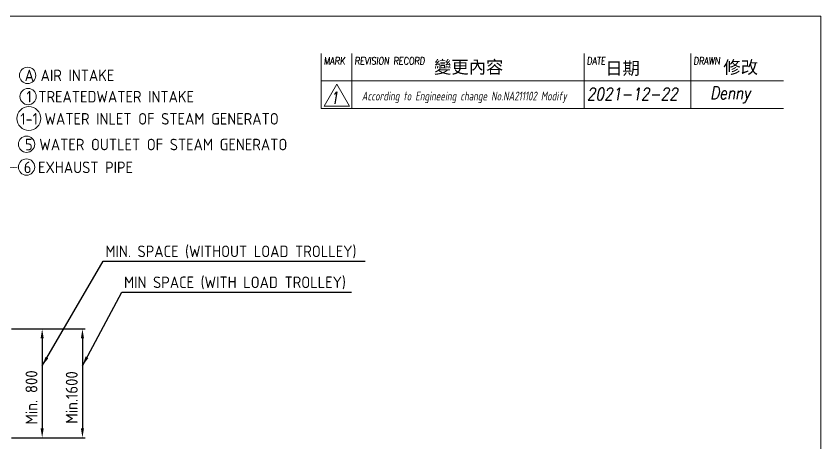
# Model space of a CAD drawing. Header units: millimetres. Extents: x -215875 to 27954, y -2277 to 15904.
# Drawn here: x 22036 to 27954, y 6177 to 9313 of the extents above; entities that cross this region are included whole.
import ezdxf

# ---------------------------------------------------------------- set-up
doc = ezdxf.new("R2010")
doc.units = ezdxf.units.MM
doc.header["$MEASUREMENT"] = 0
for name, color, linetype, lineweight in [('D', 3, 'Continuous', 13), ('F', 7, 'Continuous', 15), ('T', 4, 'Continuous', 15)]:
    doc.layers.add(name, color=color, linetype=linetype, lineweight=lineweight)
doc.styles.get("Standard").update_dxf_attribs({"font": 'KAIU.TTF'})
doc.styles.add('STU25', font='isocp2.shx')
doc.styles.add('Text', font='romans.shx', dxfattribs={"width": 0.8, "oblique": 10})
doc.dimstyles.new('STU25', dxfattribs={"dimscale": 35, "dimtxt": 2.5, "dimasz": 2, "dimexe": 0.6, "dimexo": 1, "dimgap": 1, "dimtad": 1, "dimdsep": 46, "dimtxsty": 'STU25', "dimcen": 2, "dimazin": 2, "dimtfac": 1, "dimtmove": 0, "dimatfit": 3, "dimfxl": 0, "dimtolj": 1, "dimtzin": 0, "dimarcsym": 0})
doc.dimstyles.new('STU25$7', dxfattribs={"dimscale": 35, "dimtxt": 2.5, "dimasz": 2, "dimexe": 1.25, "dimexo": 0.625, "dimgap": 1, "dimtad": 0, "dimdec": 4, "dimdsep": 46, "dimtxsty": 'STU25', "dimcen": 2.5, "dimazin": 2, "dimtfac": 1, "dimtdec": 4, "dimtmove": 0, "dimatfit": 3, "dimfxl": 0, "dimtolj": 1, "dimtzin": 0, "dimarcsym": 0})

# ---------------------------------------------------------------- blocks, each defined once
blk = doc.blocks.new('*D9')
at = {"layer": 'D', "color": 0, "lineweight": -2}
for p, q in [((22002.9, 7014.2), (22248.6, 7014.2)), ((22227.6, 6944.2), (22227.6, 6284.2)), ((22002.9, 6214.2), (22248.6, 6214.2))]:
    blk.add_line(p, q, dxfattribs=at)
at = {"layer": 'D', "color": 0}
for points in [[(22239.3, 6944.2), (22216, 6944.2), (22227.6, 7014.2)], [(22216, 6284.2), (22239.3, 6284.2), (22227.6, 6214.2)]]:
    blk.add_solid(points, dxfattribs=at)
at = {"layer": 'Defpoints', "color": 0}
for p in [(21967.9, 7014.2), (21967.9, 6214.2), (22227.6, 6214.2)]:
    blk.add_point(p, dxfattribs=at)
at = {"layer": 'D', "color": 0, "insert": (22148.9, 6510.2), "char_height": 87.5, "attachment_point": 5, "rotation": 90, "style": 'STU25'}
blk.add_mtext('\\A1;{\\Fisocp2.shx;Min. 800}', dxfattribs=at)
blk = doc.blocks.new('*D10')
at = {"layer": 'D', "color": 0, "lineweight": -2}
for p, q in [((22002.9, 7014.2), (22544.7, 7014.2)), ((22523.7, 6944.2), (22523.7, 6284.2)), ((22002.9, 6214.2), (22544.7, 6214.2))]:
    blk.add_line(p, q, dxfattribs=at)
at = {"layer": 'D', "color": 0}
for points in [[(22535.4, 6944.2), (22512.1, 6944.2), (22523.7, 7014.2)], [(22512.1, 6284.2), (22535.4, 6284.2), (22523.7, 6214.2)]]:
    blk.add_solid(points, dxfattribs=at)
at = {"layer": 'Defpoints', "color": 0}
for p in [(21967.9, 7014.2), (21967.9, 6214.2), (22523.7, 6214.2)]:
    blk.add_point(p, dxfattribs=at)
at = {"layer": 'D', "color": 0, "insert": (22445, 6510.2), "char_height": 87.5, "attachment_point": 5, "rotation": 90, "style": 'STU25'}
blk.add_mtext('\\A1;{\\Fisocp2.shx;Min.1600}', dxfattribs=at)

msp = doc.modelspace()

# ---------------------------------------------------------------- linework, layer by layer
at = {"layer": 'D'}
msp.add_line((21018.432, 8115.637), (22044.516, 8202.05), dxfattribs=at)
for centre, radius in [((22120.426, 8877.081), 60), ((22124.453, 8721.778), 60), ((22129.772, 8560.582), 87.5), ((22112.728, 8371.57), 60), ((22112.741, 8203.749), 60)]:
    msp.add_circle(centre, radius, dxfattribs=at)
at = {"layer": 'F'}
msp.add_line((24279.854, 9038.81), (24279.854, 8633.81), dxfattribs=at)
at = {"layer": 'F', "color": 7}
for p, q in [((24504.854, 9038.81), (24504.854, 8633.81)), ((26213.025, 8633.81), (26213.025, 9038.81)), ((26996.752, 8633.81), (26996.752, 9038.81)), ((27679.843, 8836.31), (24279.854, 8836.31)), ((24279.854, 8633.81), (27679.843, 8633.81))]:
    msp.add_line(p, q, dxfattribs=at)
at = {"layer": 'F', "color": 6}
msp.add_lwpolyline([(14768.864, 9312.832), (14768.864, 42.832), (27953.864, 42.832), (27953.864, 9312.832)], close=True, dxfattribs=at)
msp.add_lwpolyline([(14768.864, 9312.832), (14768.864, 42.832), (27953.864, 42.832), (27953.864, 9312.832)], close=True, dxfattribs=at)
at = {"layer": 'F', "color": 7}
msp.add_lwpolyline([(24394.07, 8812.896), (24300.579, 8650.965), (24487.561, 8650.965)], close=True, dxfattribs=at)

# ---------------------------------------------------------------- texts
at = {"layer": 'D', "color": 11, "char_height": 85, "attachment_point": 1}
for s, insert in [('{\\Fisocp2.shx;\\C3;A AIR INTAKE}', (22098.711, 8919.724)), ('{\\Fisocp2.shx;\\C3;1 TREATEDWATER INTAKE}', (22112.241, 8763.16)), ('{\\Fisocp2.shx;\\C3;1-1\\Fisocp3.shx; \\Fisocp2.shx;WATER INLET OF STEAM GENERATO}', (22067.308, 8600.376)), ('{\\Fisocp2.shx;\\C3;5 WATER OUTLET OF STEAM GENERATO}', (22102.065, 8411.602)), ('{\\Fisocp2.shx;\\C3;6 EXHAUST PIPE}', (22093.037, 8243.73)), ('{\\Fisocp2.shx;\\C3;MIN. SPACE (WITHOUT LOAD TROLLEY)}', (22692.849, 7626.669)), ('{\\Fisocp2.shx;\\C3;MIN SPACE (WITH LOAD TROLLEY)}', (22829.486, 7399.127))]:
    msp.add_mtext(s, dxfattribs=dict(at, insert=insert))
at = {"layer": 'F', "color": 1, "lineweight": 15, "style": 'Text', "oblique": 5, "width": 0.8}
for s, p in [('MARK', (24299.756, 8956.327)), ('REVISION RECORD', (24524.756, 8956.327)), ('DATE', (26232.926, 8956.327)), ('DRAWN', (27016.654, 8956.327))]:
    msp.add_text(s, height=54, dxfattribs=at).set_placement(p)
at = {"layer": 'F', "lineweight": -3}
for s, p in [('變更內容', (25109.188, 8891.842)), ('修改', (27236.576, 8890.062)), ('日期', (26367.37, 8882.942))]:
    msp.add_text(s, height=93.4085, dxfattribs=at).set_placement(p)
at = {"layer": 'T', "lineweight": 20, "style": 'Text', "oblique": 10, "width": 0.8}
for s, height, p in [('2021-12-22', 92, (26233.215, 8694.35)), ('Denny', 92, (27140.234, 8702.614)), ('1', 90, (24345.605, 8667.008))]:
    msp.add_text(s, height=height, dxfattribs=at).set_placement(p)
at = {"layer": 'T', "linetype": 'Continuous', "lineweight": 20, "insert": (24578.138, 8757.728), "char_height": 65, "attachment_point": 1, "style": 'Text'}
msp.add_mtext('{\\Fisocp2.shx|c136;According to Engineeing change No.NA211102 Modify}', dxfattribs=at)

# ---------------------------------------------------------------- dimensions: what is measured, and where the dimension line sits
at = {"layer": 'D'}
for base, text, picture, middle in [((22227.63, 6214.192), '{\\Fisocp2.shx;Min. <>}', '*D9', (22227.63, 6510.192)), ((22523.735, 6214.192), '{\\Fisocp2.shx;Min.1600}', '*D10', (22523.735, 6510.192))]:
    dim = msp.add_linear_dim(base=base, p1=(21967.864, 7014.192), p2=(21967.864, 6214.192), angle=90, text=text, dimstyle='STU25', dxfattribs=at)
    dim.commit()
    dim.dimension.update_dxf_attribs({"geometry": picture, "text_midpoint": middle, "dimtype": 160})

# ---------------------------------------------------------------- leaders
for points in [[(22227.63, 6743.459), (22675.75, 7511.965), (24602.534, 7511.965)], [(22523.735, 6743.459), (22814.286, 7284.872), (24503.03, 7284.872)]]:
    msp.add_leader(points, dimstyle='STU25$7', override={"dimgap": 1, "dimtad": 0}, dxfattribs=at)

doc.saveas('drawing.dxf')
